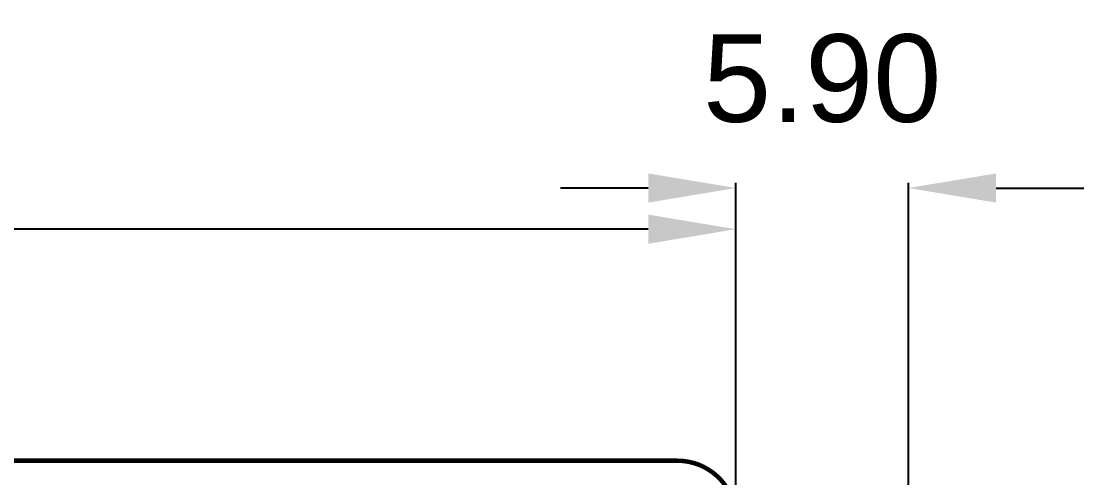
# Model space of a CAD drawing. Extents: x -12 to 107, y 8 to 106.
# Drawn here: x 64.55 to 100.9, y 83.92 to 99.55 of the extents above; entities that cross this region are included whole.
import ezdxf

# ---------------------------------------------------------------- set-up
doc = ezdxf.new("R2010")
doc.units = 0
doc.header["$MEASUREMENT"] = 0
doc.layers.get('0').update_dxf_attribs({"linetype": 'CONTINUOUS'})
doc.layers.get('Defpoints').update_dxf_attribs({"linetype": 'CONTINUOUS'})
doc.layers.add('SILK_TOP_ART', color=251, linetype='CONTINUOUS', true_color=0x636466)
doc.layers.add('SOLDER_TOP_ART', color=18, linetype='CONTINUOUS', true_color=0x000000)
doc.styles.get("Standard").update_dxf_attribs({"font": 'arial.ttf'})
doc.dimstyles.get("Standard").update_dxf_attribs({"dimtxt": 3, "dimasz": 3, "dimexe": 0.18, "dimexo": 0, "dimgap": 1, "dimtad": 0, "dimtih": 1, "dimtoh": 1, "dimzin": 0, "dimdsep": 46, "dimtxsty": 'Standard', "dimcen": 0.09, "dimadec": 0, "dimazin": 0, "dimtfac": 1, "dimtofl": 0, "dimtmove": 2, "dimatfit": 3, "dimfxl": 1, "dimtolj": 1, "dimtzin": 0, "dimarcsym": 0})

# ---------------------------------------------------------------- blocks, each defined once
blk = doc.blocks.new('ROUND_216')
at = {"const_width": 0.0762}
blk.add_lwpolyline([(-0.0381, 0, 1), (0.0381, 0, 1)], format="xyb", close=True, dxfattribs=at)
blk = doc.blocks.new('*D166')
at = {"color": 0, "linetype": 'Continuous', "lineweight": -2, "transparency": 16777216}
for p, q in [((1, 82.462), (1, 92.608)), ((4, 92.428), (38.941, 92.428)), ((86, 92.428), (51.059, 92.428)), ((89, 82.462), (89, 92.608))]:
    blk.add_line(p, q, dxfattribs=at)
at = {"color": 0, "linetype": 'Continuous', "transparency": 16777216}
for points in [[(4, 92.928), (4, 91.928), (1, 92.428)], [(86, 92.928), (86, 91.928), (89, 92.428)]]:
    blk.add_solid(points, dxfattribs=at)
at = {"layer": 'Defpoints', "color": 0, "linetype": 'Continuous', "transparency": 16777216}
for p in [(89, 92.428), (1, 82.462), (89, 82.462)]:
    blk.add_point(p, dxfattribs=at)
at = {"color": 0, "linetype": 'Continuous', "transparency": 16777216, "insert": (45, 92.428), "char_height": 3, "attachment_point": 5}
blk.add_mtext('\\A1;88.00', dxfattribs=at)
blk = doc.blocks.new('*D169')
at = {"color": 0, "linetype": 'Continuous', "lineweight": -2, "transparency": 16777216}
for p, q in [((86, 93.838), (83, 93.838)), ((89, 81.483), (89, 94.018)), ((94.9, 81.483), (94.9, 94.018)), ((97.9, 93.838), (100.9, 93.838))]:
    blk.add_line(p, q, dxfattribs=at)
at = {"color": 0, "linetype": 'Continuous', "transparency": 16777216}
for points in [[(86, 94.338), (86, 93.338), (89, 93.838)], [(97.9, 94.338), (97.9, 93.338), (94.9, 93.838)]]:
    blk.add_solid(points, dxfattribs=at)
at = {"layer": 'Defpoints', "color": 0, "linetype": 'Continuous', "transparency": 16777216}
for p in [(94.9, 93.838), (89, 81.483), (94.9, 81.483)]:
    blk.add_point(p, dxfattribs=at)
at = {"color": 0, "linetype": 'Continuous', "transparency": 16777216, "insert": (91.95, 97.581), "char_height": 3, "attachment_point": 5}
blk.add_mtext('\\A1;5.90', dxfattribs=at)

msp = doc.modelspace()

# ---------------------------------------------------------------- linework, layer by layer
at = {"layer": 'SILK_TOP_ART', "const_width": 0.1524}
msp.add_lwpolyline([(87, 84.5), (35, 84.5)], dxfattribs=at)
msp.add_lwpolyline([(89, 82.5, 0.4142136), (87, 84.5)], format="xyb", dxfattribs=at)
at = {"layer": 'SOLDER_TOP_ART', "const_width": 0.1524}
msp.add_lwpolyline([(87, 84.5), (35, 84.5)], dxfattribs=at)
msp.add_lwpolyline([(89, 82.5, 0.4142136), (87, 84.5)], format="xyb", dxfattribs=at)

# ---------------------------------------------------------------- block references
at = {"layer": 'SILK_TOP_ART'}
msp.add_blockref('ROUND_216', (87, 84.5), dxfattribs=at)
msp.add_blockref('ROUND_216', (87, 84.5), dxfattribs=at)
at = {"layer": 'SOLDER_TOP_ART'}
msp.add_blockref('ROUND_216', (87, 84.5), dxfattribs=at)
msp.add_blockref('ROUND_216', (87, 84.5), dxfattribs=at)

# ---------------------------------------------------------------- dimensions: what is measured, and where the dimension line sits
at = {"linetype": 'Continuous'}
for base, p1, p2, picture, middle in [((94.9, 93.837663), (89, 81.4832), (94.9, 81.4832), '*D169', (91.95, 97.581101)), ((89, 92.428403), (1, 82.4619), (89, 82.4619), '*D166', (45, 92.428403))]:
    dim = msp.add_linear_dim(base=base, p1=p1, p2=p2, dimstyle='Standard', dxfattribs=at)
    dim.commit()
    dim.dimension.update_dxf_attribs({"geometry": picture, "text_midpoint": middle})

doc.saveas('drawing.dxf')
